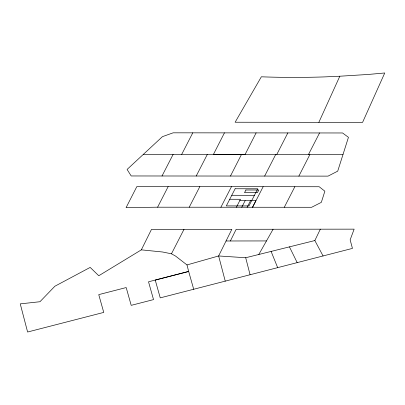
<?xml version="1.0" encoding="UTF-8"?>
<svg xmlns="http://www.w3.org/2000/svg" width="405" height="405" viewBox="0 0 405 405"><rect width="100%" height="100%" fill="white"/><g stroke="black" fill="none" stroke-linecap="round" stroke-linejoin="round"><path stroke-width="0.61" d="M342.984 154.573L348.447 137.325L342.564 132.972L173.148 132.825L162.42 136.657L127.089 169.452L131.19 175.962L328.045 176.124L337.704 171.153L342.984 154.573L143.319 154.381M318.856 122.32L339.825 76.221L368.261 74.454L384.75 72.981L362.581 122.366L235.123 122.239L261.352 76.798A589.29 316.624 -14.2 0 0 324.451 76.904L339.825 76.221M323.068 255.96L314.852 240.55L320.335 229.184L354.142 229.149L350.143 239.851L352.446 248.397L160.243 297.867L155.236 280.073L188.664 271.451L193.696 289.266M141.35 249.85L162.597 252.001L171.457 253.808L175.557 256.066L186.999 264.936L188.664 271.451L148.524 281.794L153.53 299.604L131.2 305.35L126.193 287.555L98.744 294.632L103.746 312.412L27.606 332.019L20.25 303.871L39.958 301.725L54.877 286.234L90.173 267.411L98.774 275.739L141.35 249.85L151.48 229.402L231.852 229.311L218.634 255.96L225.241 281.136M230.374 240.975L236.166 229.301L320.335 229.184M224.431 132.865L213.415 154.442L245.096 154.462L256.117 132.896M230.465 176.048L241.481 154.467M264.652 176.074L275.694 154.502M298.865 176.104L309.886 154.548M157.606 207.203L168.161 186.599L319.186 186.74L324.871 191.201L321.332 202.358L311.617 207.289L156.588 207.198L126.082 207.644L136.849 186.589L168.161 186.599M171.457 253.808L183.992 229.367M220.902 207.238L231.463 186.675M236.388 207.249L240.479 199.285L229.726 199.27M241.765 207.254L245.172 200.617M247.141 207.259L250.548 200.622M276.782 154.502L287.823 132.941M252.517 207.269L255.925 200.627L239.8 200.612M252.588 207.269L263.149 186.705M308.468 154.533L319.555 132.951M284.295 207.264L294.85 186.715M162.015 175.993L173.122 154.406M181.683 154.411L192.77 132.84M196.228 176.008L207.314 154.442M189.221 207.218L199.822 186.634M258.8 254.487L273.081 229.255M186.999 264.936L218.634 255.96L245.698 257.742L314.852 240.55M226.066 240.985L266.48 240.934M231.771 195.291L254.421 195.316M289.448 246.873L297.179 262.617M271.102 251.434L277.668 267.639M245.698 257.742L250.077 274.747M235.123 188.76L226.319 205.907L248.969 205.937L257.772 188.786L235.123 188.76M245.896 189.991L244.534 192.648L257.433 192.664L258.795 190.006L245.896 189.991"/></g></svg>
